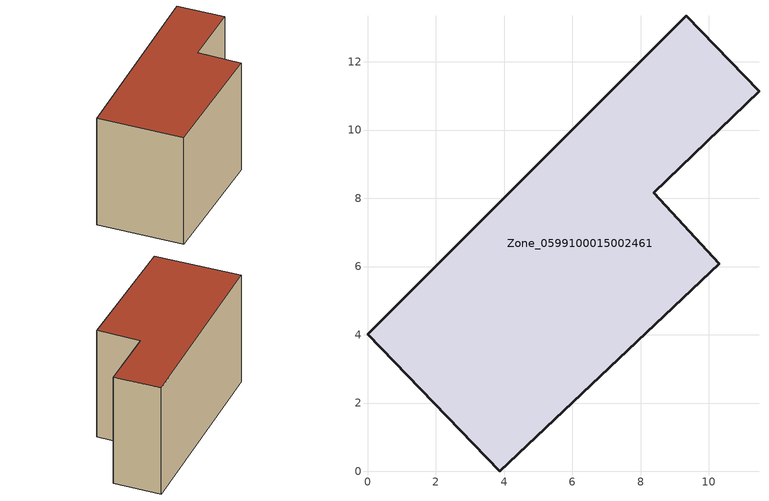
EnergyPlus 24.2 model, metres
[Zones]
Zone_0599100015002461
 floor ground (C_G): 0,4.02 9.34,13.35 11.47,11.14 8.39,8.17 10.3,6.08 3.87,0 z2.69
 wall outside (C_F): 8.39,8.17 11.47,11.14 9.34,13.35 0,4.02 3.87,0 10.3,6.08 8.39,8.17 z2.69:10.2
 roof outside (C_R): 3.87,0 10.3,6.08 8.39,8.17 11.47,11.14 9.34,13.35 0,4.02 z10.2
[BUILDING]
Pand.0599100015002461: North Axis=0; Terrain=City; Loads Convergence Tolerance Value=0.04; Temperature Convergence Tolerance Value=0.4; Solar Distribution=FullExterior; Maximum Number of Warmup Days=25; Minimum Number of Warmup Days=1
[Site:Location]
Rotterdam.The.Hague.AP_ZH_NLD Design_Conditions: Latitude=51.96; Longitude=4.45; Time Zone=1; Elevation=-4.5
[SITE:GROUNDTEMPERATURE:BUILDINGSURFACE]
18, 18, 18, 18, 18, 18, 18, 18, 18, 18, 18, 18
[MATERIAL] Thermal Absorptance=0.9; Solar Absorptance=0.7; Visible Absorptance=0.7
Name | Roughness | Thickness | Conductivity | Density | Specific Heat
G.TI.1975-1991 | MediumSmooth | 0.15 | 0.288461 | 540 | 1210
F.TI.1975-1991 | Rough | 0.3 | 0.230769 | 1920 | 840
R.TI.1975-1991 | MediumRough | 0.2 | 0.153846 | 1500 | 1000
[CONSTRUCTION]
C_G: G.TI.1975-1991
C_F: F.TI.1975-1991
C_R: R.TI.1975-1991
[ZONE]
Zone_0599100015002461: Type=1; Multiplier=1; Ceiling Height=Autocalculate; Volume=Autocalculate; Floor Area=autocalculate; Part of Total Floor Area=Yes
[ZONEINFILTRATION:DESIGNFLOWRATE]
Infil_Zone_0599100015002461: Zone or ZoneList or Space or SpaceList=Zone_0599100015002461; Schedule=AlwaysOn; Design Flow Rate Calculation Method=Flow/Area; Flow Rate per Floor Area=0.003; Constant Term Coefficient=1; Temperature Term Coefficient=0; Velocity Term Coefficient=0; Velocity Squared Term Coefficient=0
[HVACTEMPLATE:ZONE:IDEALLOADSAIRSYSTEM]
Zone_0599100015002461: Maximum Heating Supply Air Temperature=50; Minimum Cooling Supply Air Temperature=13; Maximum Heating Supply Air Humidity Ratio=0.0156; Minimum Cooling Supply Air Humidity Ratio=0.0077; Heating Limit=NoLimit; Cooling Limit=NoLimit; Dehumidification Control Type=ConstantSensibleHeatRatio; Cooling Sensible Heat Ratio=0.7; Dehumidification Setpoint=60; Humidification Control Type=None; Humidification Setpoint=30; Outdoor Air Method=None; Outdoor Air Flow Rate per Person=0.00944; Outdoor Air Flow Rate per Zone Floor Area=0; Outdoor Air Flow Rate per Zone=0; Demand Controlled Ventilation Type=None; Outdoor Air Economizer Type=NoEconomizer; Heat Recovery Type=None; Sensible Heat Recovery Effectiveness=0.7; Latent Heat Recovery Effectiveness=0.65
[ZONECONTROL:THERMOSTAT]
ThermostatControl_Zone_0599100015002461: Zone or ZoneList=Zone_0599100015002461; Control Type Schedule=DualSetpointControlType; Control 1=Thermostat_Zone_0599100015002461; Temperature Difference Between Cutout And Setpoint=0
[THERMOSTATSETPOINT:DUALSETPOINT]
Thermostat_Zone_0599100015002461: Heating Setpoint Temperature Schedule=HeatingSetpoint_Zone_0599100015002461; Cooling Setpoint Temperature Schedule=CoolingSetpoint_Zone_0599100015002461
[SCHEDULE:COMPACT]
HeatingSetpoint_Zone_0599100015002461: Through: 12/31, For: AllDays, Until: 24:00, 21
CoolingSetpoint_Zone_0599100015002461: Through: 12/31, For: AllDays, Until: 24:00, 24
DualSetpointControlType: Through: 12/31, For: AllDays, Until: 24:00, 4
AlwaysOn: Through: 12/31, For: AllDays, Until: 24:00, 1
